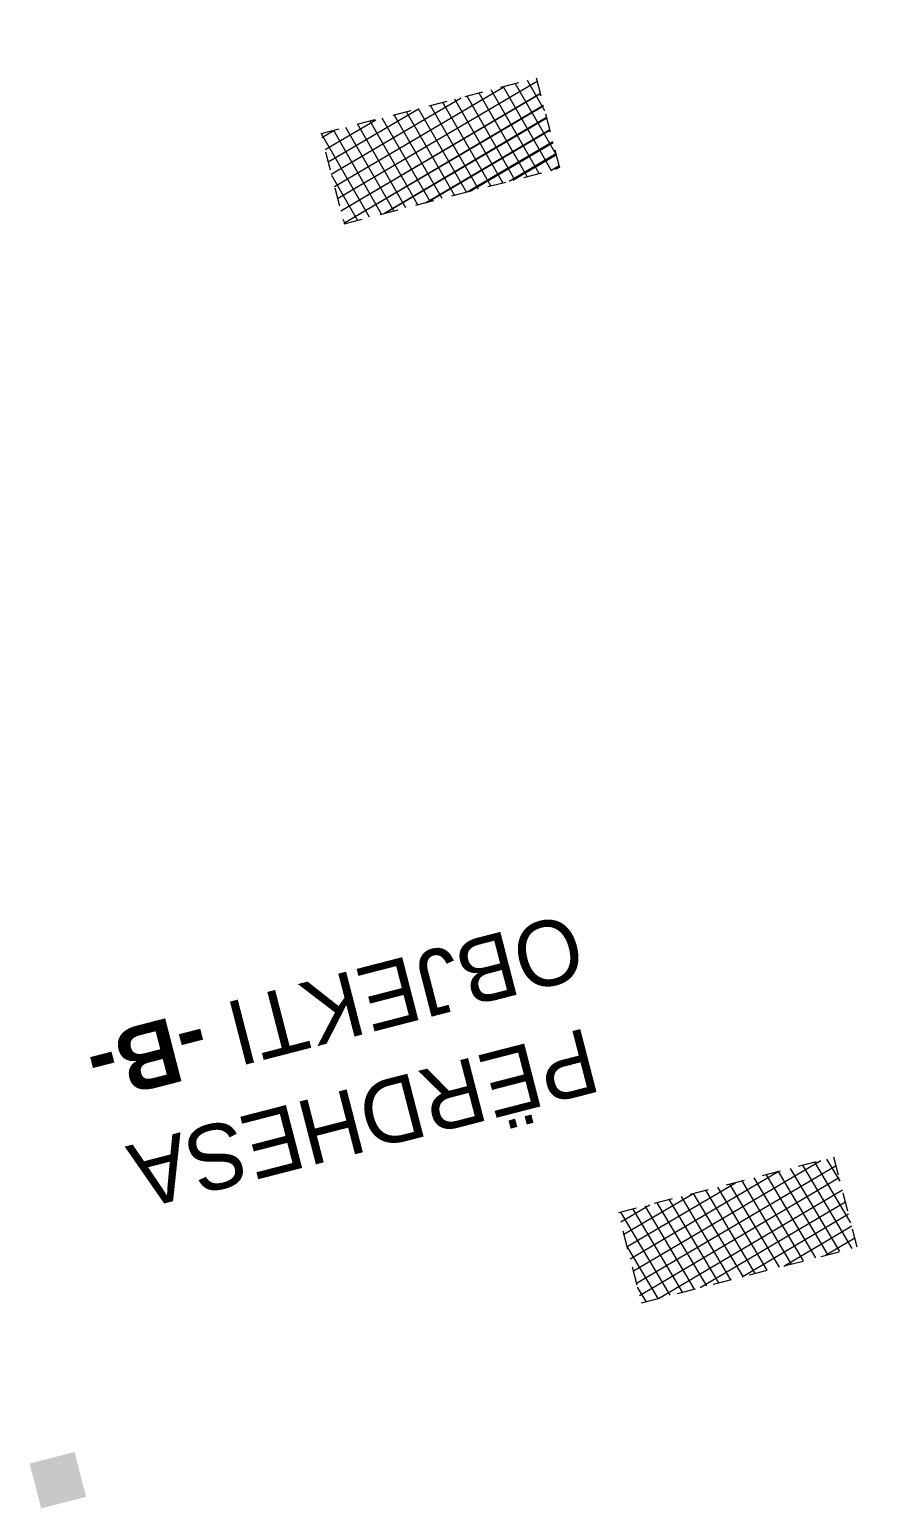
# Model space of a CAD drawing. Header units: metres. Extents: x 7515465 to 7515638, y 4752831 to 4752943.
# Drawn here: x 7515565.85 to 7515570.42, y 4752879.98 to 4752887.95 of the extents above; entities that cross this region are included whole.
import ezdxf

# ---------------------------------------------------------------- set-up
doc = ezdxf.new("R2010")
doc.units = ezdxf.units.M
doc.set_wipeout_variables(frame=1)
doc.linetypes.add('Dashed Small', pattern=[141.11111111108, 70.55555555554, -70.55555555554])
doc.linetypes.add('Wipeout_Contour', pattern=[1000, 0, -1000])
doc.layers.add('@VERTIKALET_Pen_No__61', color=7, linetype='Continuous', lineweight=5, true_color=0x6a6a6a)
doc.layers.add('New_Structural - Bearing_Pen_No__180', color=7, linetype='Continuous', lineweight=5, true_color=0xd6cda7)
doc.layers.add('New_Structural - Bearing', color=7, linetype='Continuous')
doc.layers.add('New_Structural - Bearing_Pen_No__42', color=8, linetype='Continuous', lineweight=5)
doc.styles.add('GENERATED_STYLE_1', font='GOTHIC.TTF')
pattern_1 = [(44.99999999999999, (-27108401.52130333, 59053074.94903519), (-45.96193909124158, 45.96193909124162), []), (135.0000000000002, (-27108401.52130333, 59053074.94903519), (45.96193909124145, 45.96193909124175), [])]

# ---------------------------------------------------------------- blocks, each defined once
blk = doc.blocks.new('Column_88', base_point=(-197424.0106061101, 189466.5530042127))
at = {"color": 254, "linetype": 'Wipeout_Contour', "lineweight": 0, "ltscale": 1094523.849704046}
blk.add_wipeout([(-196914.98059988764, 189062.3396289199), (-197495.42460436744, 190112.61804803455), (-197933.0406123325, 189870.76637950534), (-197352.59660785642, 188820.4879603907)], dxfattribs=at).dxf.layer = 'New_Structural - Bearing'
at = {"layer": 'New_Structural - Bearing_Pen_No__42', "linetype": 'Continuous', "lineweight": 5}
h = blk.add_hatch(dxfattribs=at)
h.set_pattern_fill('CONCRETE_BLOCK', color=8, style=0, pattern_type=2)
h.set_pattern_definition(pattern_1)
h.paths.add_polyline_path([(-196914.9805998877, 189062.33962892), (-197495.4246043675, 190112.6180480346), (-197933.0406123325, 189870.7663795054), (-197352.5966078565, 188820.4879603907)])
at = {"layer": 'New_Structural - Bearing_Pen_No__42', "color": 8, "linetype": 'Dashed Small', "lineweight": 5, "flags": 128}
blk.add_lwpolyline([(-196914.9805998877, 189062.33962892), (-197495.4246043675, 190112.6180480346), (-197933.0406123325, 189870.7663795054), (-197352.5966078565, 188820.4879603907)], close=True, dxfattribs=at)
blk = doc.blocks.new('Column_94', base_point=(-192194.8506044336, 192470.7362138331))
at = {"color": 254, "linetype": 'Wipeout_Contour', "lineweight": 0, "ltscale": 1087999.487872675}
blk.add_wipeout([(-191685.82059821114, 192066.52283853292), (-192266.26460269094, 193116.80125765502), (-192703.880610656, 192874.9495891258), (-192123.43660617992, 191824.6711700037)], dxfattribs=at).dxf.layer = 'New_Structural - Bearing'
at = {"layer": 'New_Structural - Bearing_Pen_No__42', "linetype": 'Continuous', "lineweight": 5}
h = blk.add_hatch(dxfattribs=at)
h.set_pattern_fill('CONCRETE_BLOCK', color=8, style=0, pattern_type=2)
h.set_pattern_definition(pattern_1)
h.paths.add_polyline_path([(-191685.8205982111, 192066.5228385329), (-192266.2646026909, 193116.801257655), (-192703.880610656, 192874.9495891258), (-192123.4366061799, 191824.6711700037)])
at = {"layer": 'New_Structural - Bearing_Pen_No__42', "color": 8, "linetype": 'Dashed Small', "lineweight": 5, "flags": 128}
blk.add_lwpolyline([(-191685.8205982111, 192066.5228385329), (-192266.2646026909, 193116.801257655), (-192703.880610656, 192874.9495891258), (-192123.4366061799, 191824.6711700037)], close=True, dxfattribs=at)
blk = doc.blocks.new('Column_135', base_point=(-197424.0106060579, 189466.5530042276))
at = {"layer": 'New_Structural - Bearing_Pen_No__42', "linetype": 'Continuous', "lineweight": 5}
h = blk.add_hatch(dxfattribs=at)
h.set_pattern_fill('CONCRETE_BLOCK', color=8, style=0, pattern_type=2)
h.set_pattern_definition(pattern_1)
h.paths.add_polyline_path([(-196914.9805998392, 189062.3396289349), (-197495.4246043153, 190112.6180480495), (-197933.0406122804, 189870.7663795203), (-197352.5966078043, 188820.4879604056)])
at = {"layer": 'New_Structural - Bearing_Pen_No__42', "color": 8, "linetype": 'Dashed Small', "lineweight": 5, "flags": 128}
blk.add_lwpolyline([(-196914.9805998392, 189062.3396289349), (-197495.4246043153, 190112.6180480495), (-197933.0406122804, 189870.7663795203), (-197352.5966078043, 188820.4879604056)], close=True, dxfattribs=at)
blk = doc.blocks.new('Column_146', base_point=(-192194.8506043851, 192470.7362138629))
at = {"layer": 'New_Structural - Bearing_Pen_No__42', "linetype": 'Continuous', "lineweight": 5}
h = blk.add_hatch(dxfattribs=at)
h.set_pattern_fill('CONCRETE_BLOCK', color=8, style=0, pattern_type=2)
h.set_pattern_definition(pattern_1)
h.paths.add_polyline_path([(-191685.8205981627, 192066.5228385627), (-192266.2646026388, 193116.8012576848), (-192703.8806106038, 192874.9495891556), (-192123.4366061278, 191824.6711700335)])
at = {"layer": 'New_Structural - Bearing_Pen_No__42', "color": 8, "linetype": 'Dashed Small', "lineweight": 5, "flags": 128}
blk.add_lwpolyline([(-191685.8205981627, 192066.5228385627), (-192266.2646026388, 193116.8012576848), (-192703.8806106038, 192874.9495891556), (-192123.4366061278, 191824.6711700335)], close=True, dxfattribs=at)

msp = doc.modelspace()

# ---------------------------------------------------------------- hatches: boundary and pattern name
at = {"layer": 'New_Structural - Bearing_Pen_No__180', "linetype": 'Continuous', "lineweight": 5}
msp.add_hatch(color=1, dxfattribs=at).paths.add_polyline_path([(7515565.854566202, 4752880.221353339), (7515566.096643084, 4752880.283793574), (7515566.15908332, 4752880.041716692), (7515565.917006438, 4752879.979276456)])

# ---------------------------------------------------------------- block references
at = {"layer": 'New_Structural - Bearing', "color": 8, "lineweight": 5, "xscale": 0.0009999874726117901, "yscale": 0.0009999874726117901, "zscale": 0.0009999874726117901, "rotation": 255.5358130294076}
msp.add_blockref('Column_88', (7515568.068228018, 4752887.293216381), dxfattribs=at)

# ---------------------------------------------------------------- texts
at = {"layer": '@VERTIKALET_Pen_No__61', "color": 251, "linetype": 'Continuous', "lineweight": 5, "true_color": 0x6a6a6a, "insert": (7515567.579244077, 4752882.380722182), "char_height": 0.3499956154141266, "attachment_point": 5, "rotation": 194.46336723108553, "line_spacing_factor": 1.0538445026032, "style": 'GENERATED_STYLE_1'}
msp.add_mtext('\\A1;{\\pqc;\\fCentury Gothic|b0|i0|c0|p0;\\W1.000000;PËRDHESA\\P\\pqc;\\fCentury Gothic|b0|i0|c0|p0;\\W1.000000;OBJEKTI \\fCentury Gothic|b1|i0|c0|p0;\\W1.000000;-\\fCentury Gothic|b1|i0|c0|p0;\\W1.000000;B\\fCentury Gothic|b1|i0|c0|p0;\\W1.000000;-}', dxfattribs=at)

# ---------------------------------------------------------------- next in the draw order: block references
at = {"layer": 'New_Structural - Bearing', "color": 8, "lineweight": 5, "xscale": 0.0009999874726117901, "yscale": 0.0009999874726117901, "zscale": 0.0009999874726117901, "rotation": 255.5358130294076}
for name, p in [('Column_135', (7515568.068228018, 4752887.293216381)), ('Column_94', (7515569.671057973, 4752881.479503628))]:
    msp.add_blockref(name, p, dxfattribs=at)

# ---------------------------------------------------------------- next in the draw order: block references
msp.add_blockref('Column_146', (7515569.671057973, 4752881.479503628), dxfattribs=at)

doc.saveas('drawing.dxf')
